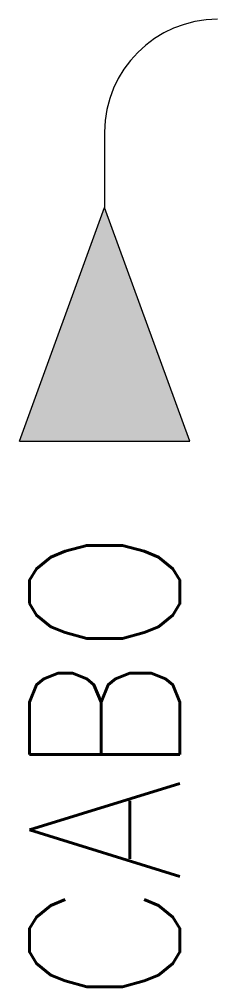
# Model space of a CAD drawing. Extents: x 96.1 to 98.2, y 217.1 to 227.3.
import ezdxf
from ezdxf.enums import TextEntityAlignment as Align

# ---------------------------------------------------------------- set-up
doc = ezdxf.new("R2010")
doc.units = 0
doc.header["$MEASUREMENT"] = 0
doc.layers.get('0').update_dxf_attribs({"linetype": 'CONTINUOUS'})
doc.styles.add('ROMANS', font='romans')

# ---------------------------------------------------------------- blocks, each defined once
blk = doc.blocks.new('24')
at = {"color": 7}
blk.add_line((0.906, 0), (-0.906, 0), dxfattribs=at)
for p in [(-0.906, 0), (0.906, 0)]:
    blk.add_line(p, (0, -2.484))
blk.add_solid([(0, -2.484), (0.906, 0), (-0.906, 0)])

msp = doc.modelspace()

# ---------------------------------------------------------------- linework, layer by layer
msp.add_line((96.981, 226.143), (96.981, 225.343))
msp.add_arc((98.181, 226.143), 1.2, 90, 180)

# ---------------------------------------------------------------- block references
at = {"rotation": 179.9999999999878}
msp.add_blockref('24', (96.981, 222.859), dxfattribs=at)

# ---------------------------------------------------------------- texts
at = {"color": 3, "lineweight": -3, "style": 'ROMANS', "width": 0.9}
msp.add_attdef('CABO', text='', height=1.6, rotation=90, dxfattribs=at).set_placement((96.981, 221.935), align=Align.MIDDLE_RIGHT)

doc.saveas('drawing.dxf')
